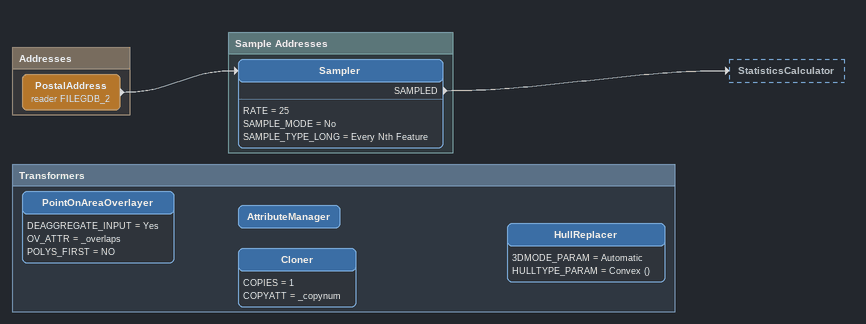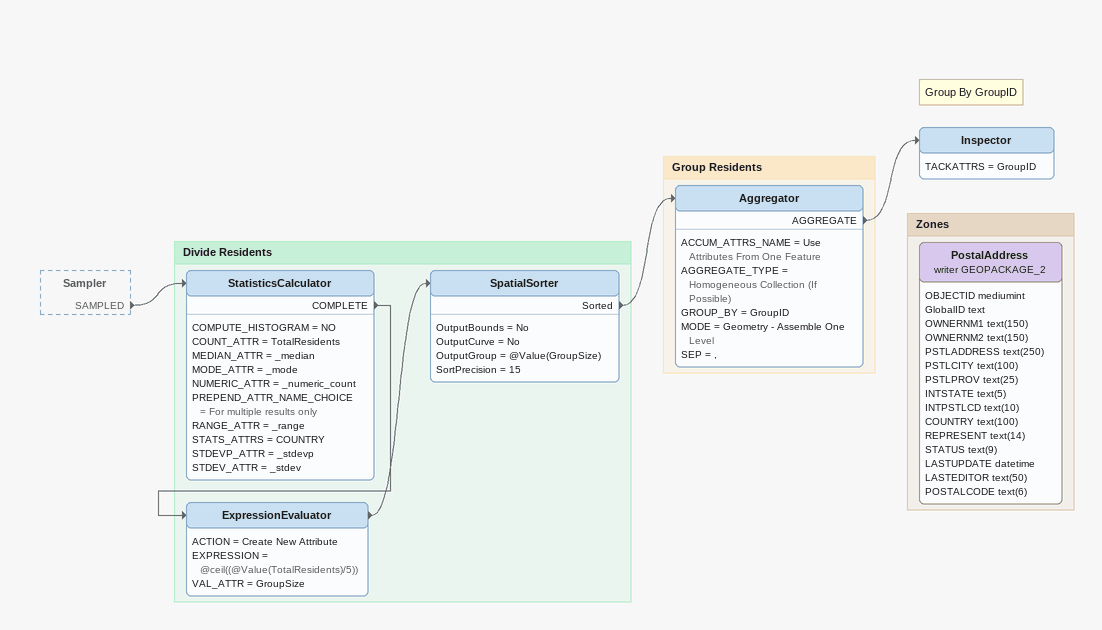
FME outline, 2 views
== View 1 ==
Bookmark: Addresses
PostalAddress (reader FILEGDB_2)
    -> Sampler

Bookmark: Sample Addresses
Sampler
    RATE = 25
    SAMPLE_MODE = No
    SAMPLE_TYPE_LONG = Every Nth Feature
    SAMPLED -> StatisticsCalculator

Bookmark: Transformers
PointOnAreaOverlayer
    DEAGGREGATE_INPUT = Yes
    OV_ATTR = _overlaps
    POLYS_FIRST = NO
AttributeManager
Cloner
    COPIES = 1
    COPYATT = _copynum
HullReplacer
    3DMODE_PARAM = Automatic
    HULLTYPE_PARAM = Convex ()

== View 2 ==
Sampler [outside]
    SAMPLED -> StatisticsCalculator
Note: Group By GroupID
Inspector
    TACKATTRS = GroupID

Bookmark: Divide Residents
StatisticsCalculator
    COMPUTE_HISTOGRAM = NO
    COUNT_ATTR = TotalResidents
    MEDIAN_ATTR = _median
    MODE_ATTR = _mode
    NUMERIC_ATTR = _numeric_count
    PREPEND_ATTR_NAME_CHOICE = For multiple results only
    RANGE_ATTR = _range
    STATS_ATTRS = COUNTRY
    STDEVP_ATTR = _stdevp
    STDEV_ATTR = _stdev
    COMPLETE -> ExpressionEvaluator
ExpressionEvaluator
    ACTION = Create New Attribute
    EXPRESSION = @ceil((@Value(TotalResidents)/5))
    VAL_ATTR = GroupSize
    -> SpatialSorter
SpatialSorter
    OutputBounds = No
    OutputCurve = No
    OutputGroup = @Value(GroupSize)
    SortPrecision = 15
    Sorted -> Aggregator

Bookmark: Group Residents
Aggregator
    ACCUM_ATTRS_NAME = Use Attributes From One Feature
    AGGREGATE_TYPE = Homogeneous Collection (If Possible)
    GROUP_BY = GroupID
    MODE = Geometry - Assemble One Level
    SEP = ,
    AGGREGATE -> Inspector

Bookmark: Zones
PostalAddress (writer GEOPACKAGE_2)
    attributes: OBJECTID mediumint, GlobalID text, OWNERNM1 text(150), OWNERNM2 text(150), PSTLADDRESS text(250), PSTLCITY text(100), PSTLPROV text(25), INTSTATE text(5), INTPSTLCD text(10), COUNTRY text(100), REPRESENT text(14), STATUS text(9), LASTUPDATE datetime, LASTEDITOR text(50), POSTALCODE text(6)
